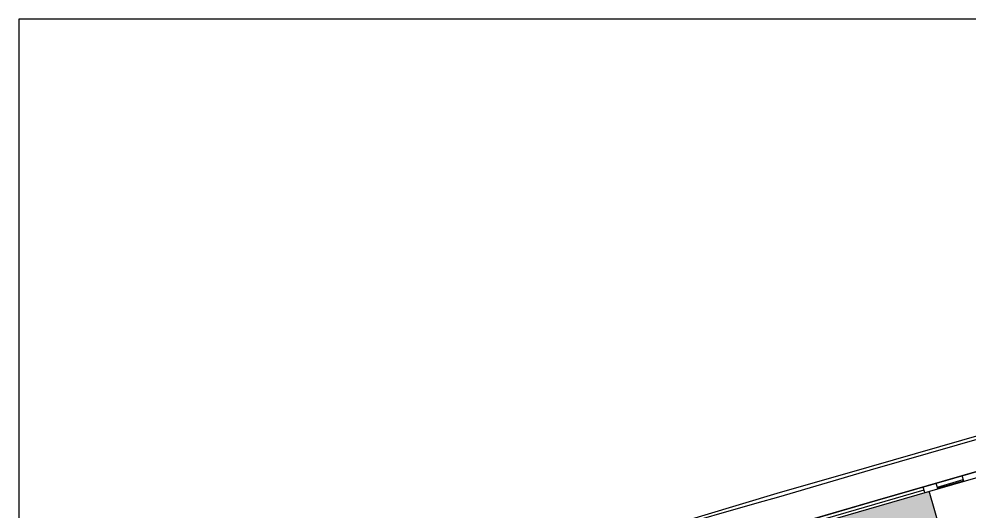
# Model space of a CAD drawing. Header units: millimetres. Extents: x 441061 to 442903, y 4515148 to 4515613.
# Drawn here: x 441758.97 to 441801.17, y 4515591.08 to 4515612.94 of the extents above; entities that cross this region are included whole.
import ezdxf

# ---------------------------------------------------------------- set-up
doc = ezdxf.new("R2010")
doc.units = ezdxf.units.MM
doc.layers.add('01_cartela', color=6, linetype='Continuous', plot=False)
doc.layers.add('01_cesped', color=7, linetype='Continuous', true_color=0x659a66)
doc.layers.add('01_piscinas', color=254, linetype='Continuous')

msp = doc.modelspace()

# ---------------------------------------------------------------- hatches: boundary and pattern name
at = {"layer": '01_cesped', "true_color": 0xc1d7c2}
h = msp.add_hatch(color=9, dxfattribs=at)
h.dxf.hatch_style = 1
h.paths.add_polyline_path([(441795.224, 4515590.751), (441799.403, 4515591.958), (441800.641, 4515587.672), (441796.461, 4515586.465)])

# ---------------------------------------------------------------- linework, layer by layer
at = {"layer": '01_cartela', "color": 3, "elevation": 0}
msp.add_lwpolyline([(441758.965, 4515612.944), (441758.965, 4515512.447), (441901.943, 4515512.447), (441901.943, 4515612.944)], close=True, dxfattribs=at)
at = {"layer": '01_piscinas'}
for p, q in [((441797.105, 4515591.558), (441803.561, 4515593.421)), ((441797.174, 4515591.317), (441803.51, 4515593.146)), ((441800.94, 4515592.404), (441800.87, 4515592.645)), ((441799.21, 4515591.905), (441799.141, 4515592.145)), ((441799.787, 4515592.072), (441799.718, 4515592.312)), ((441799.766, 4515592.144), (441800.919, 4515592.476)), ((441799.78, 4515592.096), (441800.933, 4515592.428)), ((441793.516, 4515590.386, 74.473), (441799.176, 4515592.025)), ((441800.641, 4515587.672), (441799.403, 4515591.961)), ((441791.152, 4515589.83), (441797.105, 4515591.558)), ((441791.221, 4515589.589), (441797.174, 4515591.317))]:
    msp.add_line(p, q, dxfattribs=at)
for points in [[(441783.505, 4515541.201), (441778.877, 4515548.867), (441778.374, 4515549.779), (441773.707, 4515557.544), (441772.703, 4515559.312), (441769.554, 4515564.526), (441768.18, 4515566.784), (441765.547, 4515571.127), (441765.012, 4515572.017, -0.176696), (441763.511, 4515578.284, -0.199121), (441766.957, 4515583.998, -0.099014), (441769.744, 4515585.302), (441772.759, 4515586.126), (441780.893, 4515588.423), (441787.778, 4515590.407), (441792.652, 4515591.87), (441796.743, 4515593.045), (441807.138, 4515596.044), (441810.827, 4515597.09), (441813.507, 4515597.882), (441823.176, 4515600.747), (441830.277, 4515602.823), (441838.596, 4515605.222, -0.017052), (441849.62, 4515608.229, -0.020922)], [(441857.576, 4515608.135, 0.030707), (441847.107, 4515606.098, -0.006248), (441838.938, 4515603.749), (441830.454, 4515601.268), (441818.097, 4515597.617), (441814.104, 4515596.44), (441808.249, 4515594.775), (441797.105, 4515591.558), (441791.152, 4515589.83), (441787.189, 4515588.692), (441780.948, 4515586.863), (441775.992, 4515585.411), (441770.151, 4515583.788, 0.23097), (441765.695, 4515580.152, 0.210232), (441765.486, 4515574.521, 0.027042), (441766.095, 4515573.198), (441767.483, 4515570.904), (441769.356, 4515567.822), (441770.916, 4515565.185), (441775.654, 4515557.259), (441779.889, 4515550.219), (441784.675, 4515542.238)]]:
    msp.add_lwpolyline(points, format="xyb", dxfattribs=at)
msp.add_lwpolyline([(441807.196, 4515595.89), (441796.78, 4515592.903), (441792.709, 4515591.701), (441791.748, 4515591.435), (441787.826, 4515590.31)], dxfattribs=at)

doc.saveas('drawing.dxf')
